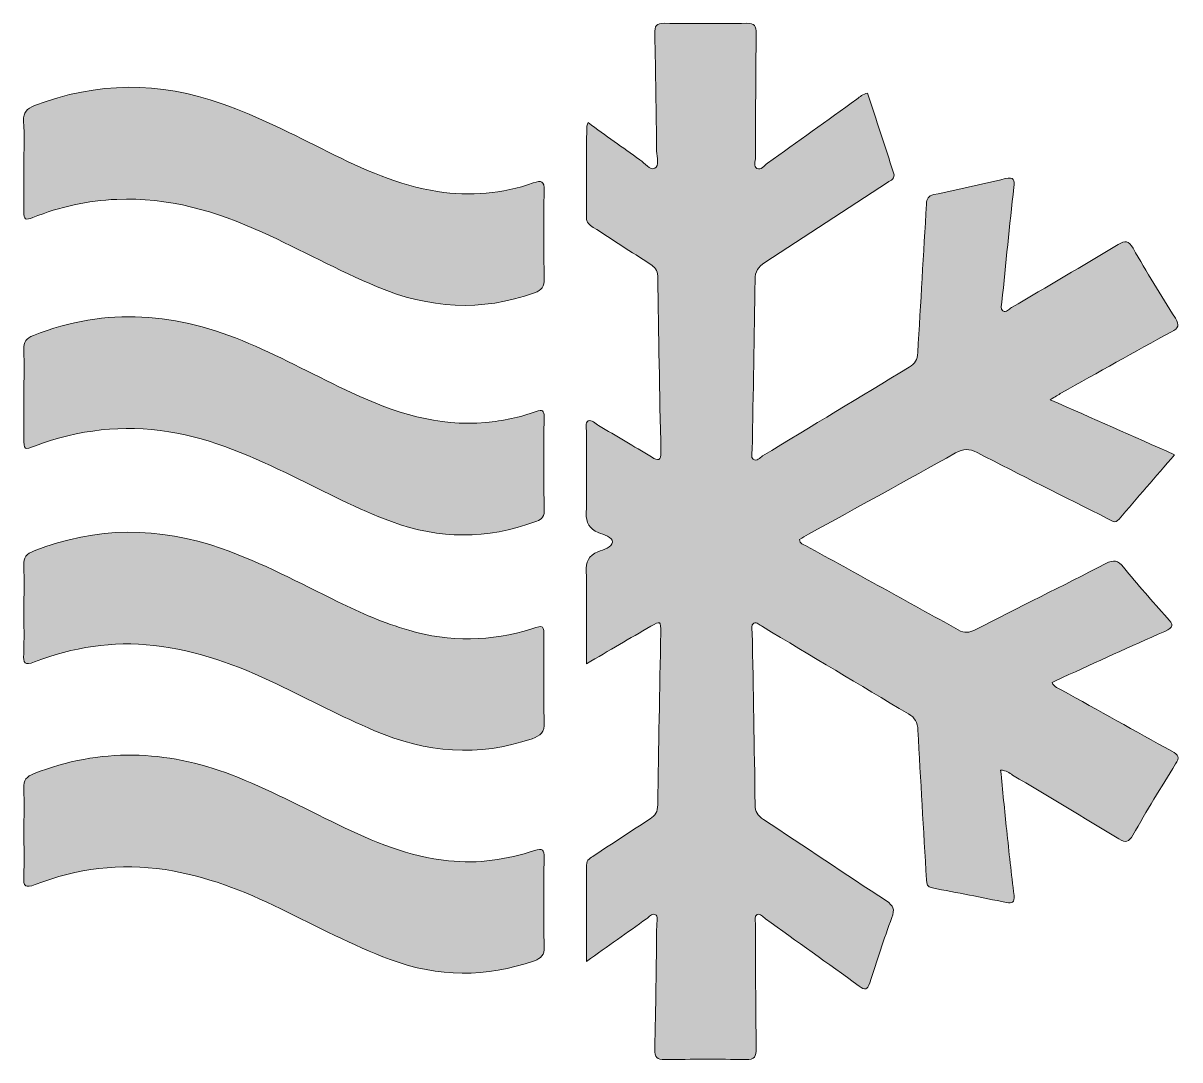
# Model space of a CAD drawing. Header units: inches. Extents: x 0 to 12, y -11.4 to -0.6.
import ezdxf

# ---------------------------------------------------------------- set-up
doc = ezdxf.new("R2010")
doc.units = ezdxf.units.IN
doc.header["$MEASUREMENT"] = 0
doc.layers.add('Слой 1', color=7, linetype='Continuous', lineweight=0)

# ---------------------------------------------------------------- blocks, each defined once
blk = doc.blocks.new('Block_0')
at = {"layer": 'Слой 1', "true_color": 0x000000, "transparency": 33554687}
h = blk.add_hatch(color=18, dxfattribs=at)
h.dxf.hatch_style = 2
edge = h.paths.add_edge_path()
edge.add_spline(control_points=[(5.851, -10.363), (5.851, -10.01), (5.852, -9.686), (5.851, -9.362), (5.851, -9.305), (5.894, -9.288), (5.931, -9.263), (6.124, -9.136), (6.316, -9.007), (6.512, -8.883), (6.568, -8.847), (6.591, -8.806), (6.591, -8.738), (6.6, -8.14), (6.612, -7.543), (6.623, -6.946), (6.625, -6.825), (6.621, -6.822), (6.519, -6.881), (6.303, -7.007), (6.088, -7.132), (5.851, -7.271), (5.851, -7.174), (5.851, -7.097), (5.851, -7.021), (5.851, -6.785), (5.856, -6.55), (5.849, -6.315), (5.845, -6.212), (5.871, -6.146), (5.97, -6.107), (6.027, -6.084), (6.119, -6.061), (6.12, -6.007), (6.122, -5.95), (6.029, -5.932), (5.974, -5.908), (5.88, -5.866), (5.845, -5.808), (5.848, -5.702), (5.857, -5.422), (5.85, -5.142), (5.852, -4.862), (5.852, -4.823), (5.83, -4.767), (5.87, -4.748), (5.905, -4.731), (5.943, -4.775), (5.977, -4.795), (6.161, -4.903), (6.344, -5.01), (6.526, -5.122), (6.598, -5.166), (6.627, -5.165), (6.625, -5.068), (6.611, -4.459), (6.6, -3.851), (6.591, -3.242), (6.59, -3.18), (6.561, -3.148), (6.514, -3.118), (6.316, -2.992), (6.119, -2.863), (5.921, -2.736), (5.883, -2.711), (5.85, -2.687), (5.85, -2.632), (5.853, -2.318), (5.852, -2.005), (5.853, -1.691), (5.853, -1.681), (5.859, -1.671), (5.868, -1.648), (6.05, -1.779), (6.227, -1.908), (6.406, -2.033), (6.457, -2.068), (6.511, -2.147), (6.561, -2.122), (6.613, -2.096), (6.581, -2.007), (6.58, -1.946), (6.576, -1.539), (6.57, -1.132), (6.56, -0.725), (6.558, -0.643), (6.578, -0.614), (6.665, -0.616), (6.949, -0.621), (7.233, -0.62), (7.516, -0.616), (7.597, -0.615), (7.616, -0.644), (7.615, -0.72), (7.609, -1.15), (7.609, -1.579), (7.607, -2.009), (7.607, -2.048), (7.587, -2.105), (7.622, -2.124), (7.665, -2.147), (7.699, -2.093), (7.733, -2.068), (8.044, -1.848), (8.352, -1.625), (8.662, -1.403), (8.695, -1.38), (8.723, -1.348), (8.773, -1.341), (8.863, -1.617), (8.952, -1.893), (9.043, -2.169), (9.064, -2.233), (9.015, -2.246), (8.98, -2.269), (8.555, -2.547), (8.131, -2.827), (7.704, -3.101), (7.634, -3.147), (7.604, -3.194), (7.603, -3.28), (7.597, -3.87), (7.584, -4.46), (7.573, -5.05), (7.573, -5.083), (7.557, -5.126), (7.585, -5.146), (7.622, -5.172), (7.652, -5.129), (7.682, -5.111), (8.19, -4.804), (8.697, -4.495), (9.205, -4.19), (9.267, -4.153), (9.291, -4.11), (9.295, -4.038), (9.323, -3.524), (9.356, -3.01), (9.384, -2.495), (9.387, -2.438), (9.402, -2.409), (9.461, -2.396), (9.71, -2.344), (9.957, -2.289), (10.204, -2.23), (10.295, -2.208), (10.301, -2.245), (10.293, -2.32), (10.249, -2.717), (10.209, -3.115), (10.169, -3.512), (10.166, -3.543), (10.148, -3.586), (10.18, -3.605), (10.213, -3.623), (10.241, -3.586), (10.269, -3.57), (10.639, -3.353), (11.01, -3.136), (11.378, -2.915), (11.451, -2.871), (11.487, -2.873), (11.532, -2.953), (11.673, -3.199), (11.821, -3.441), (11.972, -3.681), (12.019, -3.755), (12.004, -3.781), (11.932, -3.821), (11.548, -4.029), (11.168, -4.244), (10.787, -4.457), (10.755, -4.475), (10.724, -4.495), (10.672, -4.527), (11.111, -4.721), (11.531, -4.907), (11.964, -5.099), (11.767, -5.328), (11.576, -5.547), (11.388, -5.768), (11.344, -5.82), (11.308, -5.782), (11.271, -5.763), (10.817, -5.535), (10.363, -5.309), (9.912, -5.076), (9.829, -5.033), (9.768, -5.035), (9.687, -5.08), (9.179, -5.365), (8.668, -5.644), (8.158, -5.925), (8.126, -5.943), (8.095, -5.963), (8.065, -5.981), (8.07, -6.025), (8.104, -6.029), (8.128, -6.042), (8.657, -6.334), (9.188, -6.625), (9.716, -6.919), (9.781, -6.955), (9.828, -6.95), (9.89, -6.918), (10.342, -6.687), (10.798, -6.462), (11.249, -6.229), (11.332, -6.186), (11.376, -6.196), (11.434, -6.268), (11.579, -6.447), (11.732, -6.622), (11.888, -6.793), (11.952, -6.863), (11.96, -6.893), (11.861, -6.935), (11.505, -7.09), (11.153, -7.253), (10.8, -7.413), (10.763, -7.43), (10.728, -7.448), (10.69, -7.466), (10.715, -7.514), (10.757, -7.525), (10.791, -7.544), (11.173, -7.757), (11.553, -7.971), (11.937, -8.18), (12.005, -8.217), (12.018, -8.243), (11.975, -8.312), (11.823, -8.555), (11.674, -8.801), (11.53, -9.05), (11.488, -9.122), (11.456, -9.134), (11.384, -9.09), (11.017, -8.866), (10.648, -8.647), (10.28, -8.427), (10.246, -8.406), (10.214, -8.378), (10.156, -8.375), (10.177, -8.588), (10.197, -8.795), (10.219, -9.002), (10.243, -9.228), (10.267, -9.454), (10.295, -9.68), (10.303, -9.752), (10.276, -9.763), (10.215, -9.751), (9.959, -9.699), (9.703, -9.648), (9.446, -9.6), (9.389, -9.59), (9.387, -9.559), (9.385, -9.515), (9.355, -8.996), (9.323, -8.479), (9.296, -7.96), (9.292, -7.881), (9.268, -7.832), (9.198, -7.791), (8.69, -7.491), (8.185, -7.186), (7.679, -6.884), (7.651, -6.868), (7.623, -6.832), (7.59, -6.85), (7.556, -6.868), (7.573, -6.911), (7.574, -6.943), (7.584, -7.54), (7.596, -8.138), (7.604, -8.735), (7.604, -8.808), (7.631, -8.849), (7.69, -8.888), (8.117, -9.169), (8.541, -9.455), (8.969, -9.735), (9.041, -9.783), (9.057, -9.824), (9.026, -9.907), (8.943, -10.131), (8.868, -10.358), (8.796, -10.585), (8.771, -10.663), (8.744, -10.663), (8.684, -10.619), (8.361, -10.384), (8.035, -10.152), (7.71, -9.92), (7.684, -9.901), (7.658, -9.862), (7.625, -9.877), (7.59, -9.893), (7.607, -9.937), (7.607, -9.968), (7.608, -10.401), (7.609, -10.835), (7.615, -11.268), (7.616, -11.352), (7.6, -11.386), (7.507, -11.384), (7.227, -11.378), (6.946, -11.379), (6.666, -11.384), (6.582, -11.385), (6.558, -11.36), (6.56, -11.276), (6.571, -10.843), (6.576, -10.41), (6.581, -9.977), (6.582, -9.943), (6.602, -9.894), (6.561, -9.876), (6.53, -9.863), (6.503, -9.902), (6.476, -9.92), (6.275, -10.062), (6.074, -10.205), (5.851, -10.363)], knot_values=[0, 0, 0, 0, 1, 1, 1, 2, 2, 2, 3, 3, 3, 4, 4, 4, 5, 5, 5, 6, 6, 6, 7, 7, 7, 8, 8, 8, 9, 9, 9, 10, 10, 10, 11, 11, 11, 12, 12, 12, 13, 13, 13, 14, 14, 14, 15, 15, 15, 16, 16, 16, 17, 17, 17, 18, 18, 18, 19, 19, 19, 20, 20, 20, 21, 21, 21, 22, 22, 22, 23, 23, 23, 24, 24, 24, 25, 25, 25, 26, 26, 26, 27, 27, 27, 28, 28, 28, 29, 29, 29, 30, 30, 30, 31, 31, 31, 32, 32, 32, 33, 33, 33, 34, 34, 34, 35, 35, 35, 36, 36, 36, 37, 37, 37, 38, 38, 38, 39, 39, 39, 40, 40, 40, 41, 41, 41, 42, 42, 42, 43, 43, 43, 44, 44, 44, 45, 45, 45, 46, 46, 46, 47, 47, 47, 48, 48, 48, 49, 49, 49, 50, 50, 50, 51, 51, 51, 52, 52, 52, 53, 53, 53, 54, 54, 54, 55, 55, 55, 56, 56, 56, 57, 57, 57, 58, 58, 58, 59, 59, 59, 60, 60, 60, 61, 61, 61, 62, 62, 62, 63, 63, 63, 64, 64, 64, 65, 65, 65, 66, 66, 66, 67, 67, 67, 68, 68, 68, 69, 69, 69, 70, 70, 70, 71, 71, 71, 72, 72, 72, 73, 73, 73, 74, 74, 74, 75, 75, 75, 76, 76, 76, 77, 77, 77, 78, 78, 78, 79, 79, 79, 80, 80, 80, 81, 81, 81, 82, 82, 82, 83, 83, 83, 84, 84, 84, 85, 85, 85, 86, 86, 86, 87, 87, 87, 88, 88, 88, 89, 89, 89, 90, 90, 90, 91, 91, 91, 92, 92, 92, 93, 93, 93, 94, 94, 94, 95, 95, 95, 96, 96, 96, 97, 97, 97, 98, 98, 98, 99, 99, 99, 100, 100, 100, 101, 101, 101, 102, 102, 102, 103, 103, 103, 104, 104, 104, 105, 105, 105, 106, 106, 106, 107, 107, 107, 108, 108, 108, 108], degree=3, periodic=0)
h = blk.add_hatch(color=18, dxfattribs=at)
h.dxf.hatch_style = 2
edge = h.paths.add_edge_path()
edge.add_spline(control_points=[(0.003, -2.091), (0.003, -1.938), (0.009, -1.784), (0, -1.632), (-0.005, -1.539), (0.034, -1.502), (0.114, -1.471), (0.762, -1.221), (1.411, -1.221), (2.063, -1.451), (2.444, -1.586), (2.802, -1.772), (3.163, -1.951), (3.527, -2.132), (3.896, -2.302), (4.304, -2.364), (4.643, -2.415), (4.975, -2.388), (5.298, -2.275), (5.384, -2.244), (5.413, -2.254), (5.411, -2.354), (5.405, -2.66), (5.406, -2.966), (5.411, -3.272), (5.412, -3.352), (5.387, -3.388), (5.311, -3.416), (4.756, -3.616), (4.212, -3.579), (3.674, -3.353), (3.267, -3.183), (2.882, -2.969), (2.481, -2.787), (2.001, -2.568), (1.503, -2.42), (0.968, -2.445), (0.667, -2.458), (0.376, -2.521), (0.097, -2.634), (0.025, -2.663), (-0.001, -2.658), (0.001, -2.572), (0.006, -2.412), (0.003, -2.251), (0.003, -2.091)], knot_values=[0, 0, 0, 0, 1, 1, 1, 2, 2, 2, 3, 3, 3, 4, 4, 4, 5, 5, 5, 6, 6, 6, 7, 7, 7, 8, 8, 8, 9, 9, 9, 10, 10, 10, 11, 11, 11, 12, 12, 12, 13, 13, 13, 14, 14, 14, 15, 15, 15, 15], degree=3, periodic=0)
h = blk.add_hatch(color=18, dxfattribs=at)
h.dxf.hatch_style = 2
edge = h.paths.add_edge_path()
edge.add_spline(control_points=[(0.003, -4.465), (0.003, -4.312), (0.008, -4.159), (0.001, -4.006), (-0.003, -3.924), (0.028, -3.889), (0.102, -3.86), (0.861, -3.557), (1.605, -3.623), (2.342, -3.942), (2.706, -4.099), (3.054, -4.288), (3.412, -4.455), (3.853, -4.662), (4.307, -4.808), (4.804, -4.763), (4.984, -4.747), (5.159, -4.712), (5.328, -4.649), (5.392, -4.626), (5.411, -4.639), (5.41, -4.709), (5.407, -5.034), (5.406, -5.359), (5.411, -5.683), (5.412, -5.761), (5.369, -5.776), (5.315, -5.796), (4.818, -5.978), (4.322, -5.977), (3.825, -5.794), (3.471, -5.663), (3.137, -5.488), (2.799, -5.322), (2.386, -5.119), (1.967, -4.934), (1.508, -4.86), (1.032, -4.784), (0.571, -4.837), (0.122, -5.007), (0.004, -5.051), (0.003, -5.05), (0.003, -4.924), (0.003, -4.771), (0.003, -4.618), (0.003, -4.465)], knot_values=[0, 0, 0, 0, 1, 1, 1, 2, 2, 2, 3, 3, 3, 4, 4, 4, 5, 5, 5, 6, 6, 6, 7, 7, 7, 8, 8, 8, 9, 9, 9, 10, 10, 10, 11, 11, 11, 12, 12, 12, 13, 13, 13, 14, 14, 14, 15, 15, 15, 15], degree=3, periodic=0)
h = blk.add_hatch(color=18, dxfattribs=at)
h.dxf.hatch_style = 2
edge = h.paths.add_edge_path()
edge.add_spline(control_points=[(0.003, -6.709), (0.003, -6.556), (0.008, -6.403), (0.001, -6.25), (-0.003, -6.164), (0.031, -6.128), (0.109, -6.098), (0.756, -5.844), (1.404, -5.844), (2.057, -6.073), (2.478, -6.22), (2.868, -6.432), (3.267, -6.626), (3.506, -6.742), (3.748, -6.849), (4.003, -6.923), (4.432, -7.046), (4.857, -7.042), (5.282, -6.907), (5.408, -6.867), (5.409, -6.868), (5.409, -7.005), (5.409, -7.296), (5.403, -7.587), (5.412, -7.878), (5.415, -7.982), (5.375, -8.018), (5.285, -8.049), (4.727, -8.242), (4.185, -8.196), (3.648, -7.966), (3.302, -7.818), (2.968, -7.642), (2.628, -7.48), (2.223, -7.285), (1.806, -7.13), (1.354, -7.08), (0.925, -7.032), (0.512, -7.098), (0.114, -7.252), (0.007, -7.293), (-0.002, -7.261), (0.001, -7.169), (0.007, -7.016), (0.003, -6.863), (0.003, -6.709)], knot_values=[0, 0, 0, 0, 1, 1, 1, 2, 2, 2, 3, 3, 3, 4, 4, 4, 5, 5, 5, 6, 6, 6, 7, 7, 7, 8, 8, 8, 9, 9, 9, 10, 10, 10, 11, 11, 11, 12, 12, 12, 13, 13, 13, 14, 14, 14, 15, 15, 15, 15], degree=3, periodic=0)
h = blk.add_hatch(color=18, dxfattribs=at)
h.dxf.hatch_style = 2
edge = h.paths.add_edge_path()
edge.add_spline(control_points=[(0.003, -9.014), (0.003, -8.864), (0.008, -8.715), (0.001, -8.566), (-0.004, -8.479), (0.032, -8.442), (0.109, -8.412), (0.795, -8.144), (1.478, -8.163), (2.161, -8.426), (2.542, -8.572), (2.9, -8.764), (3.266, -8.941), (3.633, -9.119), (4.006, -9.275), (4.418, -9.318), (4.725, -9.351), (5.021, -9.306), (5.311, -9.211), (5.396, -9.183), (5.411, -9.201), (5.41, -9.284), (5.407, -9.594), (5.405, -9.904), (5.411, -10.213), (5.413, -10.296), (5.383, -10.33), (5.309, -10.356), (4.807, -10.533), (4.308, -10.53), (3.809, -10.343), (3.416, -10.197), (3.048, -9.998), (2.673, -9.816), (2.289, -9.63), (1.895, -9.474), (1.47, -9.41), (1.004, -9.339), (0.555, -9.397), (0.119, -9.565), (0.021, -9.603), (-0.003, -9.586), (0.001, -9.484), (0.008, -9.327), (0.003, -9.17), (0.003, -9.014)], knot_values=[0, 0, 0, 0, 1, 1, 1, 2, 2, 2, 3, 3, 3, 4, 4, 4, 5, 5, 5, 6, 6, 6, 7, 7, 7, 8, 8, 8, 9, 9, 9, 10, 10, 10, 11, 11, 11, 12, 12, 12, 13, 13, 13, 14, 14, 14, 15, 15, 15, 15], degree=3, periodic=0)
at = {"layer": 'Слой 1'}
for points, knots in [([(5.851, -10.363), (5.851, -10.01), (5.852, -9.686), (5.851, -9.362), (5.851, -9.305), (5.894, -9.288), (5.931, -9.263), (6.124, -9.136), (6.316, -9.007), (6.512, -8.883), (6.568, -8.847), (6.591, -8.806), (6.591, -8.738), (6.6, -8.14), (6.612, -7.543), (6.623, -6.946), (6.625, -6.825), (6.621, -6.822), (6.519, -6.881), (6.303, -7.007), (6.088, -7.132), (5.851, -7.271), (5.851, -7.174), (5.851, -7.097), (5.851, -7.021), (5.851, -6.785), (5.856, -6.55), (5.849, -6.315), (5.845, -6.212), (5.871, -6.146), (5.97, -6.107), (6.027, -6.084), (6.119, -6.061), (6.12, -6.007), (6.122, -5.95), (6.029, -5.932), (5.974, -5.908), (5.88, -5.866), (5.845, -5.808), (5.848, -5.702), (5.857, -5.422), (5.85, -5.142), (5.852, -4.862), (5.852, -4.823), (5.83, -4.767), (5.87, -4.748), (5.905, -4.731), (5.943, -4.775), (5.977, -4.795), (6.161, -4.903), (6.344, -5.01), (6.526, -5.122), (6.598, -5.166), (6.627, -5.165), (6.625, -5.068), (6.611, -4.459), (6.6, -3.851), (6.591, -3.242), (6.59, -3.18), (6.561, -3.148), (6.514, -3.118), (6.316, -2.992), (6.119, -2.863), (5.921, -2.736), (5.883, -2.711), (5.85, -2.687), (5.85, -2.632), (5.853, -2.318), (5.852, -2.005), (5.853, -1.691), (5.853, -1.681), (5.859, -1.671), (5.868, -1.648), (6.05, -1.779), (6.227, -1.908), (6.406, -2.033), (6.457, -2.068), (6.511, -2.147), (6.561, -2.122), (6.613, -2.096), (6.581, -2.007), (6.58, -1.946), (6.576, -1.539), (6.57, -1.132), (6.56, -0.725), (6.558, -0.643), (6.578, -0.614), (6.665, -0.616), (6.949, -0.621), (7.233, -0.62), (7.516, -0.616), (7.597, -0.615), (7.616, -0.644), (7.615, -0.72), (7.609, -1.15), (7.609, -1.579), (7.607, -2.009), (7.607, -2.048), (7.587, -2.105), (7.622, -2.124), (7.665, -2.147), (7.699, -2.093), (7.733, -2.068), (8.044, -1.848), (8.352, -1.625), (8.662, -1.403), (8.695, -1.38), (8.723, -1.348), (8.773, -1.341), (8.863, -1.617), (8.952, -1.893), (9.043, -2.169), (9.064, -2.233), (9.015, -2.246), (8.98, -2.269), (8.555, -2.547), (8.131, -2.827), (7.704, -3.101), (7.634, -3.147), (7.604, -3.194), (7.603, -3.28), (7.597, -3.87), (7.584, -4.46), (7.573, -5.05), (7.573, -5.083), (7.557, -5.126), (7.585, -5.146), (7.622, -5.172), (7.652, -5.129), (7.682, -5.111), (8.19, -4.804), (8.697, -4.495), (9.205, -4.19), (9.267, -4.153), (9.291, -4.11), (9.295, -4.038), (9.323, -3.524), (9.356, -3.01), (9.384, -2.495), (9.387, -2.438), (9.402, -2.409), (9.461, -2.396), (9.71, -2.344), (9.957, -2.289), (10.204, -2.23), (10.295, -2.208), (10.301, -2.245), (10.293, -2.32), (10.249, -2.717), (10.209, -3.115), (10.169, -3.512), (10.166, -3.543), (10.148, -3.586), (10.18, -3.605), (10.213, -3.623), (10.241, -3.586), (10.269, -3.57), (10.639, -3.353), (11.01, -3.136), (11.378, -2.915), (11.451, -2.871), (11.487, -2.873), (11.532, -2.953), (11.673, -3.199), (11.821, -3.441), (11.972, -3.681), (12.019, -3.755), (12.004, -3.781), (11.932, -3.821), (11.548, -4.029), (11.168, -4.244), (10.787, -4.457), (10.755, -4.475), (10.724, -4.495), (10.672, -4.527), (11.111, -4.721), (11.531, -4.907), (11.964, -5.099), (11.767, -5.328), (11.576, -5.547), (11.388, -5.768), (11.344, -5.82), (11.308, -5.782), (11.271, -5.763), (10.817, -5.535), (10.363, -5.309), (9.912, -5.076), (9.829, -5.033), (9.768, -5.035), (9.687, -5.08), (9.179, -5.365), (8.668, -5.644), (8.158, -5.925), (8.126, -5.943), (8.095, -5.963), (8.065, -5.981), (8.07, -6.025), (8.104, -6.029), (8.128, -6.042), (8.657, -6.334), (9.188, -6.625), (9.716, -6.919), (9.781, -6.955), (9.828, -6.95), (9.89, -6.918), (10.342, -6.687), (10.798, -6.462), (11.249, -6.229), (11.332, -6.186), (11.376, -6.196), (11.434, -6.268), (11.579, -6.447), (11.732, -6.622), (11.888, -6.793), (11.952, -6.863), (11.96, -6.893), (11.861, -6.935), (11.505, -7.09), (11.153, -7.253), (10.8, -7.413), (10.763, -7.43), (10.728, -7.448), (10.69, -7.466), (10.715, -7.514), (10.757, -7.525), (10.791, -7.544), (11.173, -7.757), (11.553, -7.971), (11.937, -8.18), (12.005, -8.217), (12.018, -8.243), (11.975, -8.312), (11.823, -8.555), (11.674, -8.801), (11.53, -9.05), (11.488, -9.122), (11.456, -9.134), (11.384, -9.09), (11.017, -8.866), (10.648, -8.647), (10.28, -8.427), (10.246, -8.406), (10.214, -8.378), (10.156, -8.375), (10.177, -8.588), (10.197, -8.795), (10.219, -9.002), (10.243, -9.228), (10.267, -9.454), (10.295, -9.68), (10.303, -9.752), (10.276, -9.763), (10.215, -9.751), (9.959, -9.699), (9.703, -9.648), (9.446, -9.6), (9.389, -9.59), (9.387, -9.559), (9.385, -9.515), (9.355, -8.996), (9.323, -8.479), (9.296, -7.96), (9.292, -7.881), (9.268, -7.832), (9.198, -7.791), (8.69, -7.491), (8.185, -7.186), (7.679, -6.884), (7.651, -6.868), (7.623, -6.832), (7.59, -6.85), (7.556, -6.868), (7.573, -6.911), (7.574, -6.943), (7.584, -7.54), (7.596, -8.138), (7.604, -8.735), (7.604, -8.808), (7.631, -8.849), (7.69, -8.888), (8.117, -9.169), (8.541, -9.455), (8.969, -9.735), (9.041, -9.783), (9.057, -9.824), (9.026, -9.907), (8.943, -10.131), (8.868, -10.358), (8.796, -10.585), (8.771, -10.663), (8.744, -10.663), (8.684, -10.619), (8.361, -10.384), (8.035, -10.152), (7.71, -9.92), (7.684, -9.901), (7.658, -9.862), (7.625, -9.877), (7.59, -9.893), (7.607, -9.937), (7.607, -9.968), (7.608, -10.401), (7.609, -10.835), (7.615, -11.268), (7.616, -11.352), (7.6, -11.386), (7.507, -11.384), (7.227, -11.378), (6.946, -11.379), (6.666, -11.384), (6.582, -11.385), (6.558, -11.36), (6.56, -11.276), (6.571, -10.843), (6.576, -10.41), (6.581, -9.977), (6.582, -9.943), (6.602, -9.894), (6.561, -9.876), (6.53, -9.863), (6.503, -9.902), (6.476, -9.92), (6.275, -10.062), (6.074, -10.205), (5.851, -10.363)], [0, 0, 0, 0, 1, 1, 1, 2, 2, 2, 3, 3, 3, 4, 4, 4, 5, 5, 5, 6, 6, 6, 7, 7, 7, 8, 8, 8, 9, 9, 9, 10, 10, 10, 11, 11, 11, 12, 12, 12, 13, 13, 13, 14, 14, 14, 15, 15, 15, 16, 16, 16, 17, 17, 17, 18, 18, 18, 19, 19, 19, 20, 20, 20, 21, 21, 21, 22, 22, 22, 23, 23, 23, 24, 24, 24, 25, 25, 25, 26, 26, 26, 27, 27, 27, 28, 28, 28, 29, 29, 29, 30, 30, 30, 31, 31, 31, 32, 32, 32, 33, 33, 33, 34, 34, 34, 35, 35, 35, 36, 36, 36, 37, 37, 37, 38, 38, 38, 39, 39, 39, 40, 40, 40, 41, 41, 41, 42, 42, 42, 43, 43, 43, 44, 44, 44, 45, 45, 45, 46, 46, 46, 47, 47, 47, 48, 48, 48, 49, 49, 49, 50, 50, 50, 51, 51, 51, 52, 52, 52, 53, 53, 53, 54, 54, 54, 55, 55, 55, 56, 56, 56, 57, 57, 57, 58, 58, 58, 59, 59, 59, 60, 60, 60, 61, 61, 61, 62, 62, 62, 63, 63, 63, 64, 64, 64, 65, 65, 65, 66, 66, 66, 67, 67, 67, 68, 68, 68, 69, 69, 69, 70, 70, 70, 71, 71, 71, 72, 72, 72, 73, 73, 73, 74, 74, 74, 75, 75, 75, 76, 76, 76, 77, 77, 77, 78, 78, 78, 79, 79, 79, 80, 80, 80, 81, 81, 81, 82, 82, 82, 83, 83, 83, 84, 84, 84, 85, 85, 85, 86, 86, 86, 87, 87, 87, 88, 88, 88, 89, 89, 89, 90, 90, 90, 91, 91, 91, 92, 92, 92, 93, 93, 93, 94, 94, 94, 95, 95, 95, 96, 96, 96, 97, 97, 97, 98, 98, 98, 99, 99, 99, 100, 100, 100, 101, 101, 101, 102, 102, 102, 103, 103, 103, 104, 104, 104, 105, 105, 105, 106, 106, 106, 107, 107, 107, 108, 108, 108, 108]), ([(0.003, -2.091), (0.003, -1.938), (0.009, -1.784), (0, -1.632), (-0.005, -1.539), (0.034, -1.502), (0.114, -1.471), (0.762, -1.221), (1.411, -1.221), (2.063, -1.451), (2.444, -1.586), (2.802, -1.772), (3.163, -1.951), (3.527, -2.132), (3.896, -2.302), (4.304, -2.364), (4.643, -2.415), (4.975, -2.388), (5.298, -2.275), (5.384, -2.244), (5.413, -2.254), (5.411, -2.354), (5.405, -2.66), (5.406, -2.966), (5.411, -3.272), (5.412, -3.352), (5.387, -3.388), (5.311, -3.416), (4.756, -3.616), (4.212, -3.579), (3.674, -3.353), (3.267, -3.183), (2.882, -2.969), (2.481, -2.787), (2.001, -2.568), (1.503, -2.42), (0.968, -2.445), (0.667, -2.458), (0.376, -2.521), (0.097, -2.634), (0.025, -2.663), (-0.001, -2.658), (0.001, -2.572), (0.006, -2.412), (0.003, -2.251), (0.003, -2.091)], [0, 0, 0, 0, 1, 1, 1, 2, 2, 2, 3, 3, 3, 4, 4, 4, 5, 5, 5, 6, 6, 6, 7, 7, 7, 8, 8, 8, 9, 9, 9, 10, 10, 10, 11, 11, 11, 12, 12, 12, 13, 13, 13, 14, 14, 14, 15, 15, 15, 15]), ([(0.003, -4.465), (0.003, -4.312), (0.008, -4.159), (0.001, -4.006), (-0.003, -3.924), (0.028, -3.889), (0.102, -3.86), (0.861, -3.557), (1.605, -3.623), (2.342, -3.942), (2.706, -4.099), (3.054, -4.288), (3.412, -4.455), (3.853, -4.662), (4.307, -4.808), (4.804, -4.763), (4.984, -4.747), (5.159, -4.712), (5.328, -4.649), (5.392, -4.626), (5.411, -4.639), (5.41, -4.709), (5.407, -5.034), (5.406, -5.359), (5.411, -5.683), (5.412, -5.761), (5.369, -5.776), (5.315, -5.796), (4.818, -5.978), (4.322, -5.977), (3.825, -5.794), (3.471, -5.663), (3.137, -5.488), (2.799, -5.322), (2.386, -5.119), (1.967, -4.934), (1.508, -4.86), (1.032, -4.784), (0.571, -4.837), (0.122, -5.007), (0.004, -5.051), (0.003, -5.05), (0.003, -4.924), (0.003, -4.771), (0.003, -4.618), (0.003, -4.465)], [0, 0, 0, 0, 1, 1, 1, 2, 2, 2, 3, 3, 3, 4, 4, 4, 5, 5, 5, 6, 6, 6, 7, 7, 7, 8, 8, 8, 9, 9, 9, 10, 10, 10, 11, 11, 11, 12, 12, 12, 13, 13, 13, 14, 14, 14, 15, 15, 15, 15]), ([(0.003, -6.709), (0.003, -6.556), (0.008, -6.403), (0.001, -6.25), (-0.003, -6.164), (0.031, -6.128), (0.109, -6.098), (0.756, -5.844), (1.404, -5.844), (2.057, -6.073), (2.478, -6.22), (2.868, -6.432), (3.267, -6.626), (3.506, -6.742), (3.748, -6.849), (4.003, -6.923), (4.432, -7.046), (4.857, -7.042), (5.282, -6.907), (5.408, -6.867), (5.409, -6.868), (5.409, -7.005), (5.409, -7.296), (5.403, -7.587), (5.412, -7.878), (5.415, -7.982), (5.375, -8.018), (5.285, -8.049), (4.727, -8.242), (4.185, -8.196), (3.648, -7.966), (3.302, -7.818), (2.968, -7.642), (2.628, -7.48), (2.223, -7.285), (1.806, -7.13), (1.354, -7.08), (0.925, -7.032), (0.512, -7.098), (0.114, -7.252), (0.007, -7.293), (-0.002, -7.261), (0.001, -7.169), (0.007, -7.016), (0.003, -6.863), (0.003, -6.709)], [0, 0, 0, 0, 1, 1, 1, 2, 2, 2, 3, 3, 3, 4, 4, 4, 5, 5, 5, 6, 6, 6, 7, 7, 7, 8, 8, 8, 9, 9, 9, 10, 10, 10, 11, 11, 11, 12, 12, 12, 13, 13, 13, 14, 14, 14, 15, 15, 15, 15]), ([(0.003, -9.014), (0.003, -8.864), (0.008, -8.715), (0.001, -8.566), (-0.004, -8.479), (0.032, -8.442), (0.109, -8.412), (0.795, -8.144), (1.478, -8.163), (2.161, -8.426), (2.542, -8.572), (2.9, -8.764), (3.266, -8.941), (3.633, -9.119), (4.006, -9.275), (4.418, -9.318), (4.725, -9.351), (5.021, -9.306), (5.311, -9.211), (5.396, -9.183), (5.411, -9.201), (5.41, -9.284), (5.407, -9.594), (5.405, -9.904), (5.411, -10.213), (5.413, -10.296), (5.383, -10.33), (5.309, -10.356), (4.807, -10.533), (4.308, -10.53), (3.809, -10.343), (3.416, -10.197), (3.048, -9.998), (2.673, -9.816), (2.289, -9.63), (1.895, -9.474), (1.47, -9.41), (1.004, -9.339), (0.555, -9.397), (0.119, -9.565), (0.021, -9.603), (-0.003, -9.586), (0.001, -9.484), (0.008, -9.327), (0.003, -9.17), (0.003, -9.014)], [0, 0, 0, 0, 1, 1, 1, 2, 2, 2, 3, 3, 3, 4, 4, 4, 5, 5, 5, 6, 6, 6, 7, 7, 7, 8, 8, 8, 9, 9, 9, 10, 10, 10, 11, 11, 11, 12, 12, 12, 13, 13, 13, 14, 14, 14, 15, 15, 15, 15])]:
    blk.add_open_spline(points, degree=3, knots=knots, dxfattribs=at)

msp = doc.modelspace()

# ---------------------------------------------------------------- block references
at = {"layer": 'Слой 1'}
msp.add_blockref('Block_0', (0, 0), dxfattribs=at)

doc.saveas('drawing.dxf')
